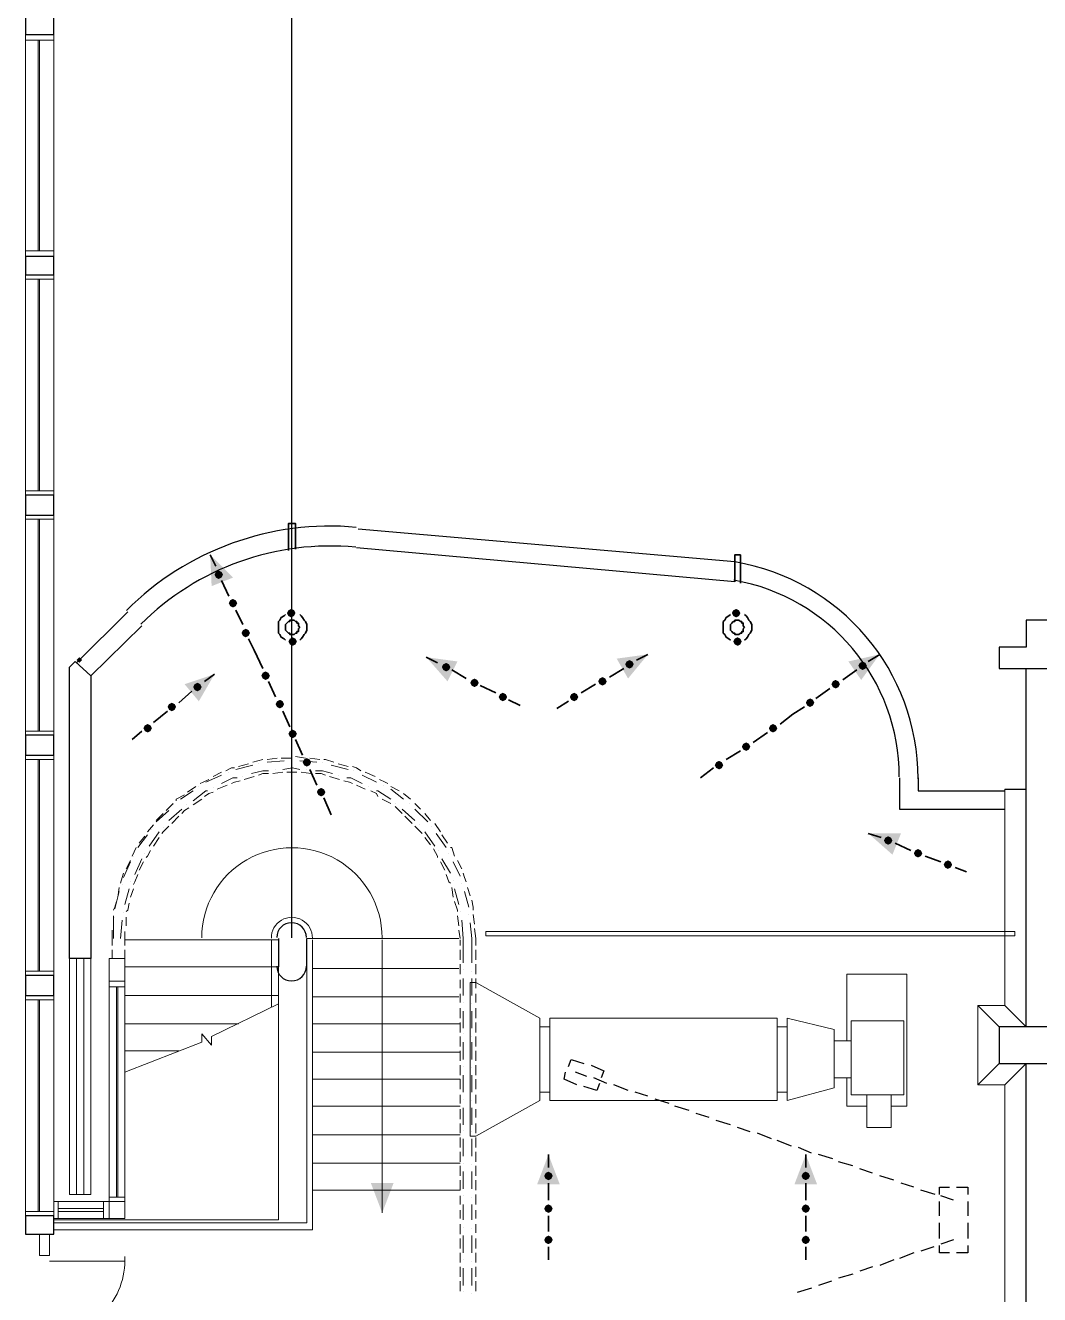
# Model space of a CAD drawing. Header units: millimetres. Extents: x -59 to 47, y 152 to 919.
# Drawn here: x 7.15 to 17.85, y 467.01 to 480.4 of the extents above; entities that cross this region are included whole.
import ezdxf

# ---------------------------------------------------------------- set-up
doc = ezdxf.new("R2010")
doc.units = ezdxf.units.MM
for name, color, linetype in [('PDF_014405$BL', 7, 'Continuous'), ('PDF_014405$BL-ABOVE', 7, 'Continuous'), ('PDF_014405$DR', 7, 'Continuous'), ('PDF_014405$EQ', 7, 'Continuous'), ('PDF_014405$PL-SERVICES-STORMWATER', 7, 'Continuous'), ('PDF_014405$PL-STAIR', 7, 'Continuous'), ('PDF_014405$WA', 7, 'Continuous'), ('PDF_014405$WA-COL', 7, 'Continuous'), ('PDF_014405$WA-EXT', 7, 'Continuous'), ('PDF_014405$WN', 7, 'Continuous')]:
    doc.layers.add(name, color=color, linetype=linetype)

msp = doc.modelspace()

# ---------------------------------------------------------------- hatches: boundary and pattern name
at = {"layer": 'PDF_014405$PL-SERVICES-STORMWATER', "transparency": 33554559}
for points in [[(9.187, 474.65), (9.157, 474.635), (9.142, 474.605), (9.157, 474.575), (9.187, 474.56), (9.217, 474.575), (9.232, 474.605), (9.217, 474.635)], [(9.337, 474.35), (9.307, 474.335), (9.292, 474.305), (9.307, 474.275), (9.337, 474.26), (9.367, 474.275), (9.382, 474.305), (9.367, 474.335)], [(9.952, 474.245), (9.922, 474.23), (9.907, 474.2), (9.922, 474.17), (9.952, 474.155), (9.982, 474.17), (9.997, 474.2), (9.982, 474.23)], [(14.646, 474.245), (14.616, 474.23), (14.601, 474.2), (14.616, 474.17), (14.646, 474.155), (14.676, 474.17), (14.691, 474.2), (14.676, 474.23)], [(9.472, 474.035), (9.442, 474.02), (9.427, 473.99), (9.442, 473.96), (9.472, 473.945), (9.502, 473.96), (9.517, 473.99), (9.502, 474.02)], [(9.967, 473.945), (9.937, 473.93), (9.922, 473.9), (9.937, 473.87), (9.967, 473.855), (9.997, 473.87), (10.012, 473.9), (9.997, 473.93)], [(14.661, 473.945), (14.631, 473.93), (14.616, 473.9), (14.631, 473.87), (14.661, 473.855), (14.691, 473.87), (14.706, 473.9), (14.691, 473.93)], [(11.586, 473.675), (11.556, 473.66), (11.541, 473.63), (11.556, 473.6), (11.586, 473.585), (11.616, 473.6), (11.631, 473.63), (11.616, 473.66)], [(13.521, 473.705), (13.491, 473.69), (13.476, 473.66), (13.491, 473.63), (13.521, 473.615), (13.551, 473.63), (13.566, 473.66), (13.551, 473.69)], [(15.981, 473.69), (15.951, 473.675), (15.936, 473.645), (15.951, 473.615), (15.981, 473.6), (16.011, 473.615), (16.026, 473.645), (16.011, 473.675)], [(9.682, 473.585), (9.652, 473.57), (9.637, 473.54), (9.652, 473.51), (9.682, 473.495), (9.712, 473.51), (9.727, 473.54), (9.712, 473.57)], [(11.886, 473.51), (11.856, 473.495), (11.841, 473.465), (11.856, 473.435), (11.886, 473.42), (11.916, 473.435), (11.931, 473.465), (11.916, 473.495)], [(13.236, 473.525), (13.206, 473.51), (13.191, 473.48), (13.206, 473.45), (13.236, 473.435), (13.266, 473.45), (13.281, 473.48), (13.266, 473.51)], [(15.696, 473.495), (15.666, 473.48), (15.651, 473.45), (15.666, 473.42), (15.696, 473.405), (15.726, 473.42), (15.741, 473.45), (15.726, 473.48)], [(8.962, 473.465), (8.932, 473.45), (8.917, 473.42), (8.932, 473.39), (8.962, 473.375), (8.992, 473.39), (9.007, 473.42), (8.992, 473.45)], [(12.186, 473.36), (12.156, 473.345), (12.141, 473.315), (12.156, 473.285), (12.186, 473.27), (12.216, 473.285), (12.231, 473.315), (12.216, 473.345)], [(12.936, 473.36), (12.906, 473.345), (12.891, 473.315), (12.906, 473.285), (12.936, 473.27), (12.966, 473.285), (12.981, 473.315), (12.966, 473.345)], [(8.692, 473.255), (8.662, 473.24), (8.647, 473.21), (8.662, 473.18), (8.692, 473.165), (8.722, 473.18), (8.737, 473.21), (8.722, 473.24)], [(9.832, 473.285), (9.802, 473.27), (9.787, 473.24), (9.802, 473.21), (9.832, 473.195), (9.862, 473.21), (9.877, 473.24), (9.862, 473.27)], [(15.426, 473.3), (15.396, 473.285), (15.381, 473.255), (15.396, 473.225), (15.426, 473.21), (15.456, 473.225), (15.471, 473.255), (15.456, 473.285)], [(8.437, 473.03), (8.407, 473.015), (8.392, 472.985), (8.407, 472.955), (8.437, 472.94), (8.467, 472.955), (8.482, 472.985), (8.467, 473.015)], [(9.967, 472.97), (9.937, 472.955), (9.922, 472.926), (9.937, 472.896), (9.967, 472.881), (9.997, 472.896), (10.012, 472.926), (9.997, 472.955)], [(15.036, 473.03), (15.006, 473.015), (14.991, 472.985), (15.006, 472.955), (15.036, 472.94), (15.066, 472.955), (15.081, 472.985), (15.066, 473.015)], [(14.751, 472.836), (14.721, 472.821), (14.706, 472.791), (14.721, 472.761), (14.751, 472.746), (14.781, 472.761), (14.796, 472.791), (14.781, 472.821)], [(10.117, 472.671), (10.087, 472.656), (10.072, 472.626), (10.087, 472.596), (10.117, 472.581), (10.147, 472.596), (10.162, 472.626), (10.147, 472.656)], [(14.466, 472.641), (14.436, 472.626), (14.421, 472.596), (14.436, 472.566), (14.466, 472.551), (14.496, 472.566), (14.511, 472.596), (14.496, 472.626)], [(10.267, 472.356), (10.237, 472.341), (10.222, 472.311), (10.237, 472.281), (10.267, 472.266), (10.297, 472.281), (10.312, 472.311), (10.297, 472.341)], [(16.251, 471.846), (16.221, 471.831), (16.206, 471.801), (16.221, 471.771), (16.251, 471.756), (16.281, 471.771), (16.296, 471.801), (16.281, 471.831)], [(16.566, 471.711), (16.536, 471.696), (16.521, 471.666), (16.536, 471.636), (16.566, 471.621), (16.596, 471.636), (16.611, 471.666), (16.596, 471.696)], [(16.881, 471.591), (16.851, 471.576), (16.836, 471.546), (16.851, 471.516), (16.881, 471.501), (16.911, 471.516), (16.926, 471.546), (16.911, 471.576)], [(12.666, 468.306), (12.636, 468.291), (12.621, 468.261), (12.636, 468.231), (12.666, 468.216), (12.696, 468.231), (12.711, 468.261), (12.696, 468.291)], [(15.381, 468.306), (15.351, 468.291), (15.336, 468.261), (15.351, 468.231), (15.381, 468.216), (15.411, 468.231), (15.426, 468.261), (15.411, 468.291)], [(12.666, 467.961), (12.636, 467.946), (12.621, 467.916), (12.636, 467.886), (12.666, 467.871), (12.696, 467.886), (12.711, 467.916), (12.696, 467.946)], [(15.381, 467.961), (15.351, 467.946), (15.336, 467.916), (15.351, 467.886), (15.381, 467.871), (15.411, 467.886), (15.426, 467.916), (15.411, 467.946)], [(12.666, 467.631), (12.636, 467.616), (12.621, 467.586), (12.636, 467.556), (12.666, 467.541), (12.696, 467.556), (12.711, 467.586), (12.696, 467.616)], [(15.381, 467.631), (15.351, 467.616), (15.336, 467.586), (15.351, 467.556), (15.381, 467.541), (15.411, 467.556), (15.426, 467.586), (15.411, 467.616)]]:
    msp.add_hatch(color=256, dxfattribs=at).paths.add_polyline_path(points)
at = {"layer": 'PDF_014405$WA-EXT', "transparency": 33554559}
msp.add_hatch(color=256, dxfattribs=at).paths.add_polyline_path([(7.717, 473.735), (7.702, 473.72), (7.687, 473.705), (7.702, 473.69), (7.717, 473.675), (7.732, 473.69), (7.747, 473.705), (7.732, 473.72)])
msp.add_hatch(color=256, dxfattribs=at).paths.add_polyline_path([(7.717, 473.735), (7.702, 473.72), (7.687, 473.705), (7.702, 473.69), (7.717, 473.675), (7.732, 473.69), (7.747, 473.705), (7.732, 473.72)])

# ---------------------------------------------------------------- linework, layer by layer
msp.add_line((9.959, 470.773), (9.959, 662.318))
at = {"layer": 'PDF_014405$BL', "lineweight": 9}
for points in [[(7.147, 480.305), (7.147, 477.965)], [(7.447, 477.965), (7.447, 480.305)], [(7.147, 477.77), (7.147, 475.445)], [(7.447, 475.445), (7.447, 477.77)], [(7.147, 475.235), (7.147, 472.911)], [(7.447, 472.911), (7.447, 475.235)], [(7.147, 472.701), (7.147, 470.376)], [(7.447, 470.376), (7.447, 472.701)], [(17.706, 469.836), (17.481, 470.061), (17.481, 472.341)], [(10.177, 470.751), (10.177, 467.691), (7.447, 467.691)], [(9.742, 470.751), (9.742, 470.046)], [(7.612, 468.066), (7.612, 470.556), (7.612, 468.066), (7.837, 468.066), (7.837, 470.556)], [(7.687, 468.066), (7.687, 470.556)], [(7.762, 468.066), (7.762, 470.556)], [(9.817, 470.466), (9.817, 467.796), (7.447, 467.796)], [(10.117, 470.466), (10.117, 467.766), (7.447, 467.766)], [(8.032, 470.316), (8.032, 467.991), (7.447, 467.991)], [(7.447, 467.811), (8.032, 467.811), (8.197, 467.811), (8.197, 467.991), (8.197, 470.316)], [(7.147, 470.166), (7.147, 467.841)], [(7.447, 467.841), (7.447, 470.166)], [(17.196, 470.061), (17.421, 469.836)], [(17.196, 469.221), (17.196, 470.061), (17.481, 470.061)], [(17.706, 469.446), (17.481, 469.221), (17.196, 469.221), (17.421, 469.446)], [(16.596, 465.891), (16.671, 465.891), (16.671, 466.551), (17.481, 466.551), (17.481, 469.221)]]:
    msp.add_lwpolyline(points, dxfattribs=at)
for points in [[(12.006, 470.796), (12.006, 470.841), (17.586, 470.841), (17.586, 470.796)], [(8.032, 470.316), (8.032, 470.556), (8.197, 470.556), (8.197, 470.316)]]:
    msp.add_lwpolyline(points, close=True, dxfattribs=at)
at = {"layer": 'PDF_014405$BL', "lineweight": 0}
msp.add_lwpolyline([(11.721, 469.866), (11.721, 469.866)], dxfattribs=at)
at = {"layer": 'PDF_014405$BL', "lineweight": 9}
msp.add_arc((9.959, 470.773), 0.217, 359.1456, 180.8771, dxfattribs=at)
at = {"layer": 'PDF_014405$BL-ABOVE', "lineweight": 9}
for points in [[(9.802, 472.671), (9.697, 472.656)], [(9.952, 472.671), (9.847, 472.671)], [(10.102, 472.671), (9.997, 472.686)], [(10.252, 472.656), (10.147, 472.671)], [(9.352, 472.566), (9.322, 472.566), (9.262, 472.536)], [(9.502, 472.611), (9.397, 472.581)], [(9.652, 472.656), (9.547, 472.626)], [(10.402, 472.626), (10.312, 472.656), (10.297, 472.656)], [(10.552, 472.581), (10.447, 472.611)], [(10.687, 472.536), (10.642, 472.566), (10.597, 472.581)], [(9.082, 472.446), (9.022, 472.416), (8.992, 472.401)], [(9.217, 472.521), (9.127, 472.476)], [(9.412, 472.431), (9.352, 472.416), (9.322, 472.401)], [(9.562, 472.476), (9.457, 472.446)], [(9.712, 472.506), (9.652, 472.506), (9.607, 472.491)], [(9.862, 472.521), (9.757, 472.506)], [(10.012, 472.521), (9.967, 472.521), (9.907, 472.521)], [(10.162, 472.506), (10.057, 472.521)], [(10.312, 472.491), (10.267, 472.506), (10.207, 472.506)], [(10.462, 472.446), (10.357, 472.476)], [(10.597, 472.401), (10.567, 472.416), (10.507, 472.431)], [(10.837, 472.476), (10.732, 472.521)], [(10.972, 472.401), (10.942, 472.416), (10.882, 472.446)], [(8.827, 472.281), (8.737, 472.236), (8.737, 472.221)], [(8.947, 472.371), (8.857, 472.311)], [(9.127, 472.311), (9.082, 472.296), (9.037, 472.266)], [(9.277, 472.386), (9.172, 472.341)], [(10.732, 472.341), (10.642, 472.386)], [(10.867, 472.266), (10.852, 472.296), (10.792, 472.326)], [(11.092, 472.326), (11.002, 472.371)], [(11.212, 472.236), (11.137, 472.296)], [(8.707, 472.191), (8.632, 472.116)], [(8.872, 472.146), (8.827, 472.116), (8.797, 472.086)], [(9.007, 472.236), (8.917, 472.176)], [(11.002, 472.191), (10.912, 472.236)], [(11.122, 472.086), (11.092, 472.116), (11.047, 472.161)], [(11.317, 472.131), (11.257, 472.191)], [(8.602, 472.086), (8.527, 472.011)], [(8.767, 472.056), (8.692, 471.981)], [(11.227, 471.981), (11.152, 472.056)], [(11.422, 472.011), (11.362, 472.086)], [(8.497, 471.966), (8.437, 471.891)], [(8.662, 471.951), (8.602, 471.891), (8.587, 471.876)], [(11.332, 471.876), (11.317, 471.891), (11.257, 471.951)], [(11.526, 471.891), (11.466, 471.981)], [(8.407, 471.846), (8.347, 471.771)], [(8.557, 471.831), (8.497, 471.741)], [(11.422, 471.756), (11.362, 471.831)], [(11.601, 471.771), (11.541, 471.861)], [(8.317, 471.726), (8.272, 471.636)], [(8.467, 471.696), (8.437, 471.636), (8.422, 471.621)], [(11.496, 471.621), (11.496, 471.636), (11.452, 471.711)], [(11.676, 471.636), (11.646, 471.726), (11.631, 471.726)], [(8.257, 471.591), (8.212, 471.501)], [(8.392, 471.576), (8.347, 471.486)], [(11.571, 471.486), (11.526, 471.576)], [(11.751, 471.501), (11.706, 471.591)], [(8.182, 471.456), (8.167, 471.411), (8.152, 471.351)], [(8.332, 471.441), (8.302, 471.366), (8.287, 471.336)], [(11.631, 471.351), (11.616, 471.366), (11.586, 471.441)], [(11.796, 471.366), (11.781, 471.411), (11.766, 471.456)], [(8.137, 471.306), (8.122, 471.201)], [(8.287, 471.291), (8.257, 471.201)], [(11.661, 471.201), (11.646, 471.306)], [(11.841, 471.216), (11.811, 471.306)], [(8.107, 471.156), (8.092, 471.096), (8.077, 471.066)], [(8.242, 471.141), (8.227, 471.066), (8.212, 471.051)], [(11.706, 471.051), (11.706, 471.066), (11.676, 471.156)], [(11.871, 471.066), (11.871, 471.096), (11.856, 471.171)], [(8.077, 471.006), (8.077, 470.901)], [(8.212, 470.991), (8.212, 470.901)], [(11.721, 470.901), (11.706, 471.006)], [(11.886, 470.916), (11.871, 471.021)], [(8.062, 470.856), (8.062, 470.766), (8.062, 470.691)], [(8.197, 470.691), (8.197, 470.766), (8.197, 470.841)], [(11.736, 470.766), (11.721, 470.856)], [(11.901, 470.691), (11.901, 470.766), (11.886, 470.871)], [(11.736, 470.751), (11.736, 470.691)], [(8.062, 470.646), (8.062, 470.556)], [(8.197, 470.556), (8.197, 470.646)], [(11.736, 470.646), (11.736, 470.541)], [(11.901, 470.541), (11.901, 470.646)], [(11.736, 470.496), (11.736, 470.391)], [(11.901, 470.391), (11.901, 470.496)], [(11.736, 470.331), (11.736, 470.241)], [(11.901, 470.241), (11.901, 470.346)], [(11.736, 470.181), (11.736, 470.091)], [(11.901, 470.091), (11.901, 470.181)], [(11.736, 470.031), (11.736, 469.926)], [(11.901, 469.926), (11.901, 470.031)], [(11.736, 469.881), (11.736, 469.776)], [(11.901, 469.776), (11.901, 469.881)], [(11.736, 469.731), (11.736, 469.626)], [(11.901, 469.626), (11.901, 469.731)], [(11.736, 469.581), (11.736, 469.476)], [(11.901, 469.476), (11.901, 469.581)], [(11.736, 469.431), (11.736, 469.326)], [(11.901, 469.326), (11.901, 469.431)], [(11.736, 469.281), (11.736, 469.176)], [(11.901, 469.176), (11.901, 469.281)], [(11.736, 469.116), (11.736, 469.026)], [(11.901, 469.026), (11.901, 469.116)], [(11.736, 468.966), (11.736, 468.861)], [(11.901, 468.876), (11.901, 468.966)], [(11.736, 468.816), (11.736, 468.711)], [(11.901, 468.711), (11.901, 468.816)], [(11.736, 468.666), (11.736, 468.561)], [(11.901, 468.561), (11.901, 468.666)], [(11.736, 468.516), (11.736, 468.411)], [(11.901, 468.411), (11.901, 468.516)], [(11.736, 468.366), (11.736, 468.261)], [(11.901, 468.261), (11.901, 468.366)], [(11.736, 468.216), (11.736, 468.111)], [(11.901, 468.111), (11.901, 468.216)], [(11.736, 468.051), (11.736, 467.961)], [(11.901, 467.961), (11.901, 468.066)], [(11.736, 467.901), (11.736, 467.811)], [(11.901, 467.811), (11.901, 467.901)], [(11.736, 467.751), (11.736, 467.646)], [(11.901, 467.661), (11.901, 467.751)], [(11.736, 467.601), (11.736, 467.496)], [(11.901, 467.496), (11.901, 467.601)], [(11.736, 467.451), (11.736, 467.346)], [(11.901, 467.346), (11.901, 467.451)], [(11.736, 467.301), (11.736, 467.196)], [(11.901, 467.196), (11.901, 467.301)], [(11.736, 467.151), (11.736, 467.046)], [(11.901, 467.046), (11.901, 467.151)]]:
    msp.add_lwpolyline(points, dxfattribs=at)
at = {"layer": 'PDF_014405$DR', "lineweight": 0}
msp.add_lwpolyline([(8.192, 465.725, 0.429403), (7.391, 466.569, 0.429409), (8.196, 467.41)], format="xyb", dxfattribs=at)
msp.add_lwpolyline([(7.402, 467.361), (8.197, 467.361), (7.402, 467.361)], dxfattribs=at)
at = {"layer": 'PDF_014405$EQ', "lineweight": 9}
for points in [[(12.576, 469.926), (11.901, 470.301), (11.841, 470.301), (11.841, 468.681), (11.901, 468.681), (12.576, 469.056)], [(15.081, 469.056), (12.681, 469.056), (12.681, 469.926), (15.081, 469.926)], [(15.186, 469.056), (15.186, 469.926), (15.681, 469.806), (15.681, 469.191)], [(15.861, 469.896), (16.416, 469.896), (16.416, 469.116), (15.861, 469.116)]]:
    msp.add_lwpolyline(points, close=True, dxfattribs=at)
for points in [[(15.816, 469.686), (15.816, 470.391), (16.446, 470.391), (16.446, 468.996), (16.281, 468.996)], [(12.576, 469.836), (12.681, 469.836)], [(15.081, 469.836), (15.186, 469.836)], [(15.681, 469.686), (15.861, 469.686)], [(15.681, 469.296), (15.861, 469.296)], [(15.816, 469.296), (15.816, 468.996), (16.026, 468.996)], [(12.576, 469.146), (12.681, 469.146)], [(15.081, 469.146), (15.186, 469.146)], [(16.026, 469.116), (16.026, 468.771), (16.281, 468.771), (16.281, 469.116)]]:
    msp.add_lwpolyline(points, dxfattribs=at)
at = {"layer": 'PDF_014405$PL-SERVICES-STORMWATER', "lineweight": 35}
for points in [[(9.997, 474.875), (9.997, 475.145), (9.922, 475.145), (9.922, 474.86)], [(9.097, 474.815), (9.157, 474.695)], [(14.631, 474.53), (14.631, 474.815), (14.691, 474.815), (14.691, 474.515)], [(9.217, 474.545), (9.292, 474.38)], [(9.367, 474.23), (9.442, 474.08)], [(9.892, 474.185), (9.877, 474.17), (9.847, 474.155), (9.832, 474.125), (9.817, 474.11), (9.817, 474.08), (9.817, 474.05), (9.817, 474.02), (9.817, 473.99), (9.832, 473.975), (9.847, 473.945), (9.877, 473.93), (9.892, 473.915)], [(10.042, 473.915), (10.057, 473.93), (10.072, 473.945), (10.087, 473.975), (10.102, 473.99), (10.117, 474.02), (10.117, 474.05), (10.117, 474.08), (10.102, 474.11), (10.087, 474.125), (10.072, 474.155), (10.057, 474.17), (10.042, 474.185)], [(14.586, 474.185), (14.571, 474.17), (14.541, 474.155), (14.526, 474.125), (14.511, 474.11), (14.511, 474.08), (14.511, 474.05), (14.511, 474.02), (14.511, 473.99), (14.526, 473.975), (14.541, 473.945), (14.571, 473.93), (14.586, 473.915)], [(14.736, 473.915), (14.751, 473.93), (14.766, 473.945), (14.781, 473.975), (14.796, 473.99), (14.811, 474.02), (14.811, 474.05), (14.811, 474.08), (14.796, 474.11), (14.781, 474.125), (14.766, 474.155), (14.751, 474.17), (14.736, 474.185)], [(9.502, 473.93), (9.562, 473.81), (9.652, 473.615)], [(13.716, 473.765), (13.596, 473.705)], [(16.161, 473.765), (16.041, 473.69)], [(11.377, 473.735), (11.496, 473.675)], [(13.461, 473.615), (13.311, 473.525)], [(9.142, 473.555), (9.037, 473.48)], [(9.712, 473.48), (9.787, 473.315)], [(11.646, 473.6), (11.796, 473.51)], [(15.921, 473.6), (15.771, 473.495)], [(8.902, 473.375), (8.767, 473.255)], [(11.946, 473.435), (12.111, 473.36)], [(13.161, 473.45), (13.011, 473.36)], [(15.636, 473.405), (15.486, 473.3)], [(12.246, 473.285), (12.366, 473.225)], [(12.876, 473.27), (12.756, 473.195)], [(15.366, 473.21), (15.246, 473.135), (15.111, 473.03)], [(8.647, 473.165), (8.497, 473.045)], [(9.862, 473.165), (9.937, 473)], [(8.377, 472.955), (8.272, 472.866)], [(14.976, 472.94), (14.826, 472.836)], [(9.997, 472.866), (10.072, 472.701)], [(14.691, 472.746), (14.541, 472.656)], [(10.147, 472.551), (10.222, 472.386)], [(14.406, 472.566), (14.271, 472.461)], [(10.297, 472.251), (10.372, 472.071)], [(16.041, 471.876), (16.176, 471.831)], [(16.326, 471.771), (16.491, 471.696)], [(16.641, 471.636), (16.806, 471.576)], [(16.956, 471.516), (17.076, 471.471)], [(12.666, 468.486), (12.666, 468.351)], [(15.381, 468.486), (15.381, 468.351)], [(12.666, 468.186), (12.666, 468.006)], [(15.381, 468.186), (15.381, 468.006)], [(12.666, 467.841), (12.666, 467.676)], [(15.381, 467.841), (15.381, 467.676)], [(12.666, 467.511), (12.666, 467.376)], [(15.381, 467.511), (15.381, 467.376)]]:
    msp.add_lwpolyline(points, dxfattribs=at)
for points in [[(10.042, 474.05), (10.027, 474.065), (10.027, 474.08), (10.027, 474.095), (10.012, 474.095), (10.012, 474.11), (9.997, 474.11), (9.982, 474.125), (9.967, 474.125), (9.952, 474.125), (9.937, 474.125), (9.937, 474.11), (9.922, 474.11), (9.907, 474.095), (9.892, 474.08), (9.892, 474.065), (9.892, 474.05), (9.892, 474.035), (9.892, 474.02), (9.907, 474.005), (9.922, 473.99), (9.937, 473.99), (9.937, 473.975), (9.952, 473.975), (9.967, 473.975), (9.982, 473.975), (9.997, 473.99), (10.012, 473.99), (10.012, 474.005), (10.027, 474.005), (10.027, 474.02), (10.027, 474.035)], [(14.736, 474.05), (14.721, 474.065), (14.721, 474.08), (14.721, 474.095), (14.706, 474.095), (14.706, 474.11), (14.691, 474.11), (14.676, 474.125), (14.661, 474.125), (14.646, 474.125), (14.631, 474.125), (14.631, 474.11), (14.616, 474.11), (14.601, 474.095), (14.586, 474.08), (14.586, 474.065), (14.586, 474.05), (14.586, 474.035), (14.586, 474.02), (14.601, 474.005), (14.616, 473.99), (14.631, 473.99), (14.631, 473.975), (14.646, 473.975), (14.661, 473.975), (14.676, 473.975), (14.691, 473.99), (14.706, 473.99), (14.706, 474.005), (14.721, 474.005), (14.721, 474.02), (14.721, 474.035)]]:
    msp.add_lwpolyline(points, close=True, dxfattribs=at)
at = {"layer": 'PDF_014405$PL-SERVICES-STORMWATER', "transparency": 33554559}
for points in [[(9.337, 474.575), (9.097, 474.815), (9.112, 474.485)], [(13.506, 473.51), (13.716, 473.765), (13.386, 473.72)], [(15.966, 473.495), (16.161, 473.765), (15.831, 473.69)], [(11.706, 473.69), (11.377, 473.735), (11.601, 473.48)], [(8.977, 473.27), (9.142, 473.555), (8.827, 473.45)], [(16.386, 471.876), (16.041, 471.876), (16.296, 471.651)], [(12.786, 468.171), (12.666, 468.486), (12.546, 468.171)], [(15.501, 468.171), (15.381, 468.486), (15.261, 468.171)]]:
    msp.add_solid(points, dxfattribs=at)
at = {"layer": 'PDF_014405$PL-STAIR', "lineweight": 9}
msp.add_lwpolyline([(9.817, 470.751), (8.197, 470.751)], close=True, dxfattribs=at)
for points in [[(10.117, 470.766), (11.721, 470.766)], [(10.912, 470.751), (10.912, 467.976)], [(8.197, 470.466), (9.817, 470.466)], [(10.177, 470.451), (11.721, 470.451)], [(8.197, 470.166), (9.817, 470.166)], [(10.177, 470.151), (11.721, 470.151)], [(8.197, 469.356), (9.007, 469.671), (9.007, 469.761), (9.112, 469.641), (9.112, 469.731), (9.817, 470.076)], [(8.197, 469.866), (9.397, 469.866)], [(10.177, 469.866), (11.736, 469.866)], [(8.197, 469.581), (8.767, 469.581)], [(10.177, 469.566), (11.736, 469.566)], [(10.177, 469.281), (11.736, 469.281)], [(10.177, 468.996), (11.736, 468.996)], [(10.912, 467.871), (10.912, 468.996)], [(10.177, 468.696), (11.736, 468.696)], [(10.177, 468.396), (11.736, 468.396)], [(10.177, 468.111), (11.736, 468.111)]]:
    msp.add_lwpolyline(points, dxfattribs=at)
msp.add_arc((9.959, 470.773), 0.952, 359.9997, 180.0003, dxfattribs=at)
at = {"layer": 'PDF_014405$PL-STAIR', "transparency": 33554559}
msp.add_solid([(10.792, 468.186), (10.912, 467.871), (11.032, 468.186)], dxfattribs=at)
at = {"layer": 'PDF_014405$WA', "lineweight": 20}
msp.add_lwpolyline([(7.297, 467.646), (7.297, 467.421), (7.402, 467.421), (7.402, 467.646)], dxfattribs=at)
at = {"layer": 'PDF_014405$WA-COL', "lineweight": 25}
for points in [[(7.147, 480.305), (7.447, 480.305), (7.447, 480.5), (7.147, 480.5)], [(7.147, 477.77), (7.447, 477.77), (7.447, 477.965), (7.147, 477.965)], [(7.147, 475.235), (7.447, 475.235), (7.447, 475.445), (7.147, 475.445)], [(17.991, 473.615), (17.991, 474.125), (17.706, 474.125), (17.706, 473.84), (17.421, 473.84), (17.421, 473.615)], [(7.147, 472.701), (7.447, 472.701), (7.447, 472.911), (7.147, 472.911)], [(7.147, 470.166), (7.447, 470.166), (7.447, 470.376), (7.147, 470.376)], [(17.991, 469.836), (17.421, 469.836), (17.421, 469.446), (17.991, 469.446)], [(7.147, 467.646), (7.447, 467.646), (7.447, 467.841), (7.147, 467.841)]]:
    msp.add_lwpolyline(points, close=True, dxfattribs=at)
for points in [[(9.817, 470.766), (9.817, 470.466)], [(10.117, 470.466), (10.117, 470.766)], [(12.876, 469.416), (12.906, 469.491), (13.041, 469.446)], [(12.966, 469.221), (12.831, 469.281), (12.846, 469.356)], [(13.071, 469.311), (12.951, 469.356)], [(13.116, 469.431), (13.251, 469.371), (13.221, 469.296)], [(13.206, 469.236), (13.176, 469.161), (13.041, 469.206)], [(13.281, 469.236), (13.146, 469.296)], [(13.506, 469.161), (13.356, 469.221)], [(13.716, 469.101), (13.581, 469.146)], [(13.941, 469.026), (13.791, 469.071)], [(14.151, 468.951), (14.001, 468.996)], [(14.361, 468.876), (14.226, 468.921)], [(14.586, 468.801), (14.436, 468.846)], [(14.796, 468.726), (14.661, 468.771)], [(15.021, 468.651), (14.871, 468.711)], [(15.231, 468.576), (15.081, 468.636)], [(15.441, 468.501), (15.306, 468.561)], [(15.666, 468.441), (15.516, 468.486)], [(15.876, 468.366), (15.726, 468.411)], [(16.086, 468.291), (15.951, 468.336)], [(16.311, 468.216), (16.161, 468.261)], [(16.521, 468.141), (16.386, 468.186)], [(16.791, 468.066), (16.791, 468.141), (16.896, 468.141)], [(16.971, 468.141), (17.091, 468.141), (17.091, 468.066)], [(16.746, 468.066), (16.596, 468.111)], [(16.791, 467.841), (16.791, 467.991)], [(16.941, 468.006), (16.806, 468.051)], [(17.091, 467.991), (17.091, 467.841)], [(16.791, 467.601), (16.791, 467.766)], [(17.091, 467.766), (17.091, 467.601)], [(16.941, 467.586), (16.806, 467.541)], [(16.521, 467.451), (16.371, 467.391)], [(16.731, 467.511), (16.596, 467.466)], [(16.896, 467.451), (16.791, 467.451), (16.791, 467.526)], [(17.091, 467.526), (17.091, 467.451), (16.971, 467.451)], [(16.311, 467.376), (16.161, 467.316)], [(15.876, 467.226), (15.726, 467.181)], [(16.086, 467.301), (15.951, 467.256)], [(15.441, 467.076), (15.291, 467.031)], [(15.651, 467.151), (15.516, 467.106)]]:
    msp.add_lwpolyline(points, dxfattribs=at)
for centre, start, end in [((9.956, 470.776), 0, 180), ((9.956, 470.476), 180, 360)]:
    msp.add_arc(centre, 0.157, start, end, dxfattribs=at)
at = {"layer": 'PDF_014405$WA-EXT', "lineweight": 25}
msp.add_lwpolyline([(16.566, 472.453, 0.367026), (14.631, 474.74), (10.657, 475.085)], format="xyb", dxfattribs=at)
for points in [[(14.631, 474.53), (10.642, 474.89)], [(8.227, 474.215), (7.687, 473.675)], [(7.837, 473.54), (7.837, 470.556), (7.612, 470.556), (7.612, 473.63), (7.672, 473.69), (7.837, 473.54), (8.377, 474.065)], [(17.706, 469.836), (17.706, 473.615)], [(16.371, 472.461), (16.371, 472.131), (17.481, 472.131)], [(16.566, 472.461), (16.566, 472.326), (17.481, 472.326)], [(17.481, 472.341), (17.706, 472.341)], [(17.706, 465.651), (17.706, 469.446)]]:
    msp.add_lwpolyline(points, dxfattribs=at)
for centre, radius, start, end in [((10.361, 472.081), 3.037, 84.754, 135), ((10.361, 472.081), 2.827, 84.4904, 134.9451), ((14.261, 472.471), 2.107, 0, 80.1288)]:
    msp.add_arc(centre, radius, start, end, dxfattribs=at)
at = {"layer": 'PDF_014405$WN', "lineweight": 0}
for points in [[(7.447, 480.305), (7.147, 480.305)], [(7.447, 480.245), (7.147, 480.245)], [(7.282, 478.025), (7.282, 480.245)], [(7.297, 478.025), (7.297, 480.245)], [(7.147, 478.025), (7.447, 478.025)], [(7.147, 477.965), (7.447, 477.965)], [(7.447, 477.77), (7.147, 477.77)], [(7.447, 477.725), (7.147, 477.725)], [(7.282, 475.49), (7.282, 477.725)], [(7.297, 475.49), (7.297, 477.725)], [(7.147, 475.49), (7.447, 475.49)], [(7.147, 475.445), (7.447, 475.445)], [(7.447, 475.235), (7.147, 475.235)], [(7.447, 475.19), (7.147, 475.19)], [(7.282, 472.955), (7.282, 475.19)], [(7.297, 472.955), (7.297, 475.19)], [(7.147, 472.955), (7.447, 472.955)], [(7.147, 472.911), (7.447, 472.911)], [(7.447, 472.701), (7.147, 472.701)], [(7.447, 472.656), (7.147, 472.656)], [(7.282, 470.421), (7.282, 472.656)], [(7.297, 470.421), (7.297, 472.656)], [(9.547, 472.596), (9.367, 472.551)], [(9.712, 472.536), (9.652, 472.536), (9.532, 472.506)], [(9.607, 472.611), (9.607, 472.611)], [(9.877, 472.641), (9.697, 472.626)], [(9.787, 472.551), (9.787, 472.551)], [(10.042, 472.551), (9.967, 472.566), (9.862, 472.551)], [(9.952, 472.656), (9.952, 472.656)], [(10.222, 472.626), (10.042, 472.641)], [(10.117, 472.551), (10.117, 472.551)], [(10.387, 472.506), (10.282, 472.536), (10.207, 472.536)], [(10.282, 472.626), (10.282, 472.626)], [(10.552, 472.551), (10.372, 472.596)], [(10.612, 472.536), (10.612, 472.536)], [(9.217, 472.491), (9.052, 472.416)], [(9.382, 472.461), (9.337, 472.461), (9.217, 472.401)], [(9.292, 472.521), (9.292, 472.521)], [(9.442, 472.476), (9.442, 472.476)], [(10.447, 472.491), (10.447, 472.491)], [(10.702, 472.401), (10.582, 472.461), (10.537, 472.461)], [(10.852, 472.416), (10.702, 472.491)], [(8.917, 472.326), (8.782, 472.236)], [(9.067, 472.326), (9.052, 472.326), (8.917, 472.221)], [(8.977, 472.371), (8.977, 472.371)], [(9.127, 472.356), (9.127, 472.356)], [(10.762, 472.371), (10.762, 472.371)], [(11.002, 472.236), (10.867, 472.326), (10.852, 472.326)], [(10.927, 472.386), (10.927, 472.386)], [(11.137, 472.236), (11.002, 472.341)], [(8.707, 472.176), (8.707, 472.176)], [(8.842, 472.176), (8.842, 472.176)], [(11.047, 472.191), (11.047, 472.191)], [(11.197, 472.191), (11.197, 472.191)], [(8.662, 472.116), (8.527, 471.996)], [(8.797, 472.131), (8.662, 472.011)], [(11.257, 472.011), (11.122, 472.131)], [(11.392, 471.996), (11.257, 472.131)], [(8.557, 471.891), (8.452, 471.741)], [(8.482, 471.921), (8.482, 471.921)], [(8.602, 471.936), (8.602, 471.936)], [(11.302, 471.966), (11.302, 471.966)], [(11.466, 471.741), (11.362, 471.891)], [(11.437, 471.951), (11.437, 471.951)], [(11.586, 471.726), (11.481, 471.876)], [(8.437, 471.861), (8.332, 471.726)], [(8.287, 471.636), (8.287, 471.636)], [(8.377, 471.606), (8.302, 471.441)], [(8.407, 471.666), (8.407, 471.666)], [(11.511, 471.696), (11.511, 471.696)], [(11.631, 471.456), (11.541, 471.606)], [(11.616, 471.666), (11.616, 471.666)], [(8.257, 471.576), (8.182, 471.411)], [(11.736, 471.426), (11.661, 471.576)], [(8.167, 471.336), (8.167, 471.336)], [(8.257, 471.366), (8.257, 471.366)], [(11.661, 471.381), (11.661, 471.381)], [(11.751, 471.351), (11.751, 471.351)], [(8.137, 471.261), (8.092, 471.081)], [(8.242, 471.291), (8.197, 471.126)], [(11.721, 471.126), (11.676, 471.291)], [(11.826, 471.096), (11.781, 471.261)], [(8.077, 470.931), (8.077, 470.766)], [(8.092, 470.991), (8.092, 470.991)], [(8.167, 470.961), (8.152, 470.766)], [(8.182, 471.036), (8.182, 471.036)], [(11.736, 471.051), (11.736, 471.051)], [(11.766, 470.511), (11.766, 470.766), (11.751, 470.961)], [(11.826, 471.021), (11.826, 471.021)], [(11.841, 470.931), (11.856, 470.766), (11.856, 470.511)], [(7.147, 470.421), (7.447, 470.421)], [(11.766, 470.436), (11.766, 470.436)], [(11.856, 470.421), (11.856, 470.421)], [(7.147, 470.376), (7.447, 470.376)], [(8.197, 470.316), (8.032, 470.316)], [(11.766, 470.166), (11.766, 470.346)], [(11.856, 470.346), (11.856, 470.166)], [(7.447, 470.166), (7.147, 470.166)], [(8.197, 470.256), (8.032, 470.256)], [(8.107, 470.256), (8.107, 468.036)], [(8.122, 470.256), (8.122, 468.036)], [(7.447, 470.121), (7.147, 470.121)], [(7.282, 467.886), (7.282, 470.121)], [(7.297, 467.886), (7.297, 470.121)], [(11.766, 470.091), (11.766, 470.091)], [(11.766, 469.821), (11.766, 470.001)], [(11.856, 470.076), (11.856, 470.076)], [(11.856, 470.001), (11.856, 469.821)], [(11.766, 469.761), (11.766, 469.761)], [(11.856, 469.731), (11.856, 469.731)], [(11.766, 469.491), (11.766, 469.671)], [(11.856, 469.671), (11.856, 469.491)], [(11.766, 469.416), (11.766, 469.416)], [(11.766, 469.146), (11.766, 469.326)], [(11.856, 469.401), (11.856, 469.401)], [(11.856, 469.326), (11.856, 469.146)], [(11.766, 469.071), (11.766, 469.071)], [(11.856, 469.056), (11.856, 469.056)], [(11.766, 468.801), (11.766, 468.981)], [(11.856, 468.981), (11.856, 468.801)], [(11.766, 468.741), (11.766, 468.741)], [(11.766, 468.471), (11.766, 468.651)], [(11.856, 468.726), (11.856, 468.726)], [(11.856, 468.651), (11.856, 468.471)], [(11.766, 468.396), (11.766, 468.396)], [(11.766, 468.126), (11.766, 468.306)], [(11.856, 468.381), (11.856, 468.381)], [(11.856, 468.306), (11.856, 468.126)], [(7.447, 467.991), (7.447, 467.811)], [(7.492, 467.991), (7.492, 467.811)], [(7.972, 467.811), (7.972, 467.991)], [(8.032, 468.036), (8.197, 468.036)], [(8.032, 467.811), (8.032, 467.991), (8.197, 467.991)], [(11.766, 468.051), (11.766, 468.051)], [(11.856, 468.036), (11.856, 468.036)], [(7.147, 467.886), (7.447, 467.886)], [(7.492, 467.916), (7.972, 467.916)], [(7.492, 467.886), (7.972, 467.886)], [(11.766, 467.796), (11.766, 467.961)], [(11.856, 467.961), (11.856, 467.796)], [(7.147, 467.841), (7.447, 467.841)], [(11.766, 467.721), (11.766, 467.721)], [(11.766, 467.451), (11.766, 467.631)], [(11.856, 467.706), (11.856, 467.706)], [(11.856, 467.631), (11.856, 467.451)], [(11.766, 467.376), (11.766, 467.376)], [(11.856, 467.361), (11.856, 467.361)], [(11.766, 467.106), (11.766, 467.286)], [(11.856, 467.286), (11.856, 467.106)], [(11.766, 467.046), (11.766, 467.046)], [(11.856, 467.016), (11.856, 467.016)]]:
    msp.add_lwpolyline(points, dxfattribs=at)

doc.saveas('drawing.dxf')
